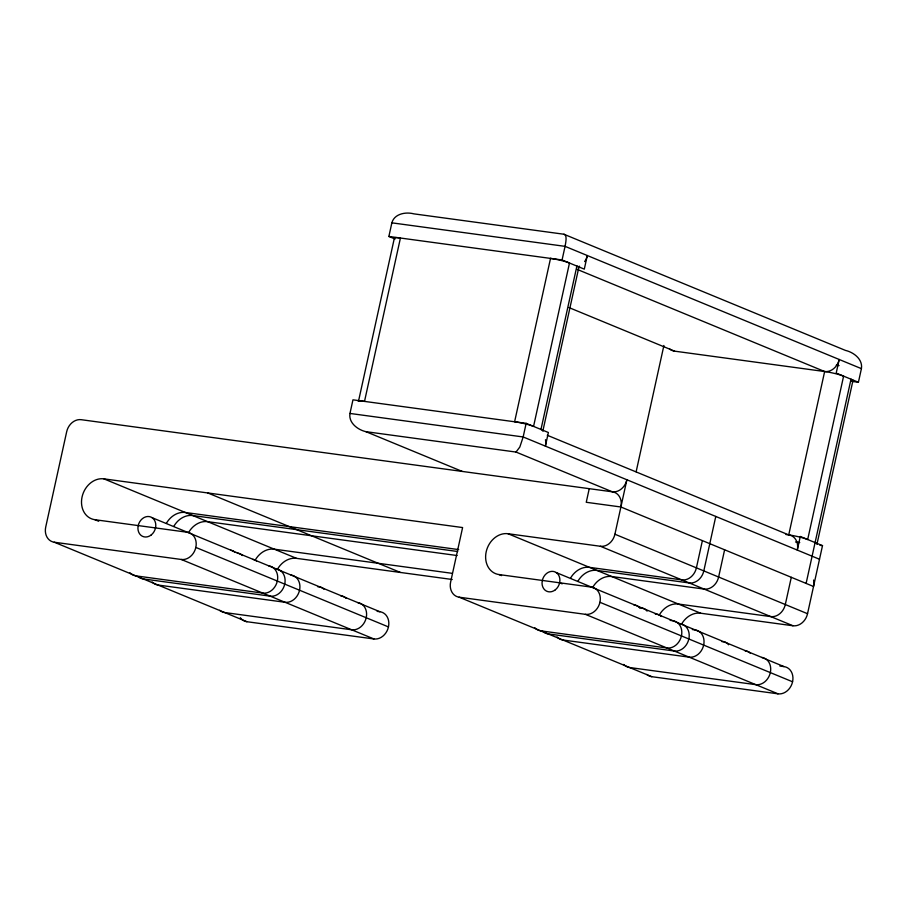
<?xml version="1.0" encoding="UTF-8"?>
<svg xmlns="http://www.w3.org/2000/svg" width="907" height="907" viewBox="0 0 907 907"><rect width="100%" height="100%" fill="white"/><g stroke="black" fill="none" stroke-linecap="round" stroke-linejoin="round"><path stroke-width="1.36" d="M545.47 439.702A14.036 11.53 -67.6 0 1 545.379 446.131L548.384 432.514L526.151 423.342L352.959 399.828L349.966 413.445C348.379 422.798 357.743 429.827 365.929 431.675L516.026 452.06L612.338 491.809A14.036 11.53 -67.6 0 1 620.898 506.99L813.522 586.478A14.036 11.53 -67.6 0 0 813.602 580.049M852.002 381.393L858.419 382.266L861.412 368.65C862.999 359.297 853.646 352.267 845.449 350.408L563.916 234.233L413.819 213.848C405.848 211.694 394.296 213.712 391.869 222.839L388.876 236.455L395.055 238.995A14.036 1.689 12.4 0 1 400.429 238.019L364.512 401.393A14.036 1.689 12.4 0 0 358.276 401.302M358.514 401.177L394.432 237.804M819.509 559.256L523.158 436.959L526.151 423.342M584.63 261.601A14.036 11.53 -67.6 0 0 587.294 255.525L584.301 269.141L562.068 259.969L565.061 246.353C565.73 242.793 567.465 234.709 563.961 234.21M578.745 267.78L542.828 431.154A14.036 1.689 12.4 0 0 540.969 429.453L576.886 266.08A14.036 1.689 12.4 0 1 578.371 267.871M589.244 488.669L586.251 502.285L620.898 506.99M501.571 575.616L499.02 574.562A21.065 17.29 -67.6 0 1 486.186 551.796A21.065 17.29 -67.6 0 1 507.999 533.724L600.366 546.263A14.036 11.53 -67.6 0 0 614.912 534.223L626.884 479.758A14.036 11.53 -67.6 0 1 612.338 491.809L81.222 419.692A14.036 11.53 -67.6 0 0 66.676 431.732L45.724 527.035A14.036 11.53 -67.6 0 0 54.284 542.227L246.908 621.714L373.911 638.959A14.036 11.53 -67.6 0 0 388.457 626.918A14.036 11.53 -67.6 0 0 379.897 611.726L152.138 517.693M636.136 471.765L663.901 345.488M702.392 540.617L696.406 567.85A14.036 11.53 -67.6 0 1 681.86 579.902L589.493 567.351A21.065 17.29 -67.6 0 0 570.56 578.076M715.782 516.446L703.809 570.911A14.036 11.53 -67.6 0 1 689.275 582.952L596.908 570.412A21.065 17.29 -67.6 0 0 577.963 581.126M724.614 549.789L718.627 577.022A14.036 11.53 -67.6 0 1 704.093 589.074L611.726 576.523A21.065 17.29 -67.6 0 0 592.781 587.248M507.999 533.724L700.623 613.211L792.99 625.762A14.036 11.53 -67.6 0 0 807.536 613.71L822.502 545.64L800.28 536.468L797.287 550.084A14.036 11.53 -67.6 0 0 788.727 534.903L824.644 371.53A14.036 11.53 -67.6 0 0 839.19 359.478L836.197 373.094L858.419 382.266M791.301 577.306L785.303 604.538A14.036 11.53 -67.6 0 1 770.769 616.59L678.402 604.039A21.065 17.29 -67.6 0 0 659.457 614.765M806.108 583.428L851.015 379.205A14.036 1.689 12.4 0 1 851.99 381.053M816.946 544.279L852.875 380.906M523.124 437.106L519.824 447.026L516.026 452.06M391.869 222.839L565.061 246.353L861.412 368.65M388.876 236.455L562.068 259.969M836.277 365.238L839.066 365.612M568.836 307.518L674.547 351.145L824.644 371.53A14.036 1.689 12.4 0 1 843.601 376.144L807.683 539.529A14.036 1.689 12.4 0 0 788.727 534.903L785.927 534.518M349.966 413.445L523.158 436.959M795.53 541.978L799.736 542.545M819.939 545.288L822.502 545.64M98.727 521.276L94.906 519.7A21.065 17.29 -67.6 0 1 82.072 496.923A21.065 17.29 -67.6 0 1 103.886 478.851L462.604 527.557L450.632 582.022A14.036 11.53 -67.6 0 0 459.18 597.203L651.804 676.69L778.025 693.832A14.036 11.53 -67.6 0 0 792.571 681.781A14.036 11.53 -67.6 0 0 784.011 666.6L556.252 572.566M458.693 549.597L185.379 512.489A21.065 17.29 -67.6 0 0 166.446 523.203M457.706 551.513L192.794 515.539A21.065 17.29 -67.6 0 0 173.849 526.264M457.128 555.538L207.612 521.661A21.065 17.29 -67.6 0 0 188.667 532.375M94.906 519.7L187.273 532.239A14.036 11.53 -67.6 0 1 195.833 547.42L388.457 626.918M499.02 574.562L591.387 587.112A14.036 11.53 -67.6 0 1 599.935 602.293L792.571 681.781M452.4 573.36L274.288 549.177A21.065 17.29 -67.6 0 0 255.343 559.891M103.886 478.851L296.51 558.349L452.23 579.494M670.126 620.365L672.881 620.739A14.036 11.53 -67.6 0 1 681.44 635.92A14.036 11.53 -67.6 0 1 666.894 647.972L540.674 630.83A14.036 11.53 -67.6 0 1 534.847 627.757M54.284 542.227L181.287 559.472L373.911 638.959M459.18 597.203L585.4 614.334L778.025 693.832M692.347 629.537L695.113 629.912A14.036 11.53 -67.6 0 1 703.662 645.092A14.036 11.53 -67.6 0 1 689.127 657.144L562.907 640.002A14.036 11.53 -67.6 0 1 557.068 636.929M377.142 611.352L379.897 611.726M779.873 666.044L784.011 666.6M576.671 269.186L824.644 371.53M547.272 435.258L788.727 534.903M614.912 534.223L807.536 613.71M365.929 431.675L462.241 471.425M600.366 546.263L792.99 625.762M559.642 582.793L562.181 583.847M207.805 492.966L400.429 572.453M815.098 542.579A14.036 1.689 12.4 0 1 817.207 543.815M681.69 623.937A21.065 17.29 -67.6 0 1 700.623 613.211M277.576 569.063A21.065 17.29 -67.6 0 1 296.51 558.349M291 575.038A14.036 11.53 -67.6 0 1 299.548 590.219A14.036 11.53 -67.6 0 1 285.013 602.271L157.999 585.026A14.036 11.53 -67.6 0 1 152.172 581.954M340.953 595.967A10.533 8.651 -67.6 0 1 346.111 598.337M252.826 559.347A10.533 8.651 -67.6 0 1 256.556 561.025M745.066 650.841A10.533 8.651 -67.6 0 1 750.225 653.21M655.33 614.175A10.533 8.651 -67.6 0 1 661.316 616.522M651.804 676.69A14.036 11.53 -67.6 0 1 646.838 674.457M761.789 657.428A14.036 11.53 -67.6 0 1 770.338 672.609A14.036 11.53 -67.6 0 1 755.803 684.66L629.583 667.518A14.036 11.53 -67.6 0 1 623.755 664.446M357.675 602.554A14.036 11.53 -67.6 0 1 366.224 617.746A14.036 11.53 -67.6 0 1 351.689 629.787L224.687 612.542A14.036 11.53 -67.6 0 1 219.709 610.298M246.908 621.714A14.036 11.53 -67.6 0 1 240.298 617.678M276.182 568.927A14.036 11.53 -67.6 0 1 284.73 584.108A14.036 11.53 -67.6 0 1 270.195 596.16L143.181 578.915A14.036 11.53 -67.6 0 1 138.215 576.671M195.833 547.42A14.036 11.53 -67.6 0 1 181.287 559.472M237.226 553.168A10.533 8.651 -67.6 0 1 242.384 555.538M639.662 608.166A10.533 8.651 -67.6 0 1 647.088 611.125M599.935 602.293A14.036 11.53 -67.6 0 1 585.4 614.334M680.295 623.801A14.036 11.53 -67.6 0 1 688.844 638.982A14.036 11.53 -67.6 0 1 674.309 651.022L548.089 633.891A14.036 11.53 -67.6 0 1 542.25 630.807M268.767 565.866A14.036 11.53 -67.6 0 1 277.327 581.047A14.036 11.53 -67.6 0 1 262.781 593.099L135.778 575.854A14.036 11.53 -67.6 0 1 129.95 572.782M579.562 266.204A14.036 11.53 -67.6 0 1 578.394 266.771M674.547 351.145A14.036 11.53 -67.6 0 1 669.581 348.9M722.006 641.691A10.533 8.651 -67.6 0 1 728.582 644.752M230.605 550.175A10.533 8.651 -67.6 0 1 234.981 552.476M633.925 604.98A10.533 8.651 -67.6 0 1 639.095 607.35M317.892 586.818A10.533 8.651 -67.6 0 1 323.878 589.165M550.526 258.404L514.609 421.778A14.036 1.689 12.4 0 1 533.565 426.403L569.483 263.019A14.036 1.689 12.4 0 0 550.526 258.404M555.379 589.777A10.533 8.651 -67.6 0 0 555.515 572.124A10.533 8.651 -67.6 0 0 542.035 582.952A10.533 8.651 -67.6 0 0 555.379 589.777M151.265 534.915A10.533 8.651 -67.6 0 0 151.401 517.262A10.533 8.651 -67.6 0 0 137.921 528.089A10.533 8.651 -67.6 0 0 151.265 534.915"/></g></svg>
